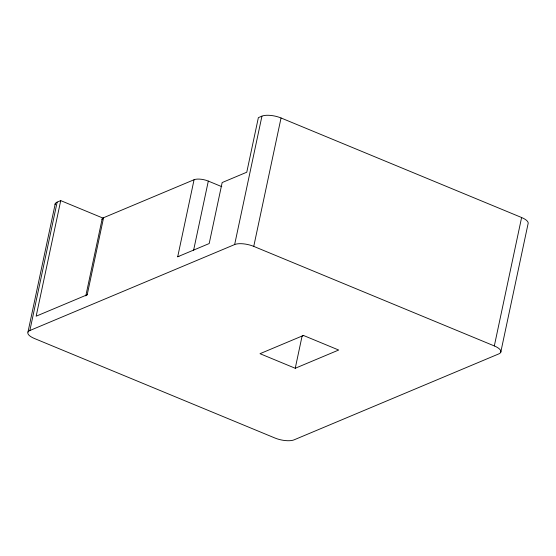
<?xml version="1.0" encoding="UTF-8"?>
<svg xmlns="http://www.w3.org/2000/svg" width="556" height="556" viewBox="0 0 556 556"><rect width="100%" height="100%" fill="white"/><g stroke="black" fill="none" stroke-linecap="round" stroke-linejoin="round"><path stroke-width="0.83" d="M27.967 332.071L55.259 203.663M29.857 330.528L234.653 244.557A14.15 5.073 12 0 1 253.751 246.384L494.319 345.936A14.15 5.073 12 0 1 498.85 353.88L294.055 439.859A14.15 5.073 12 0 1 274.956 438.024L34.389 338.479A14.15 5.073 12 0 1 29.857 330.528L57.15 202.12L60.729 200.619L103.159 218.174M60.729 200.619L36.161 316.19L87.202 294.763L103.576 217.716L194.072 179.727A10.543 3.781 12 0 1 208.312 181.089L221.795 186.67M85.791 295.91L102.172 218.862M178.928 256.399A10.543 3.781 12 0 0 177.698 256.768L194.072 179.727M193.551 250.513L208.312 181.089M234.653 244.557L261.945 116.141A14.15 5.073 12 0 1 281.044 117.976L521.611 217.521A14.15 5.073 12 0 1 528.033 223.929L500.741 352.337M253.751 246.384L281.044 117.976M295.243 368.267L338.68 350.03L303.458 335.456L260.013 353.692L295.243 368.267L302.068 336.165L303.645 335.497M494.319 345.936L521.611 217.521M261.945 116.141L258.366 117.643L246.767 172.221L222.157 182.556L209.188 243.549L177.698 256.768M102.047 219.592A10.543 3.781 12 0 1 103.576 217.716M86.312 295.278A10.543 3.781 12 0 1 87.202 294.763M55.093 204.643A14.15 5.073 12 0 1 57.15 202.12"/></g></svg>
